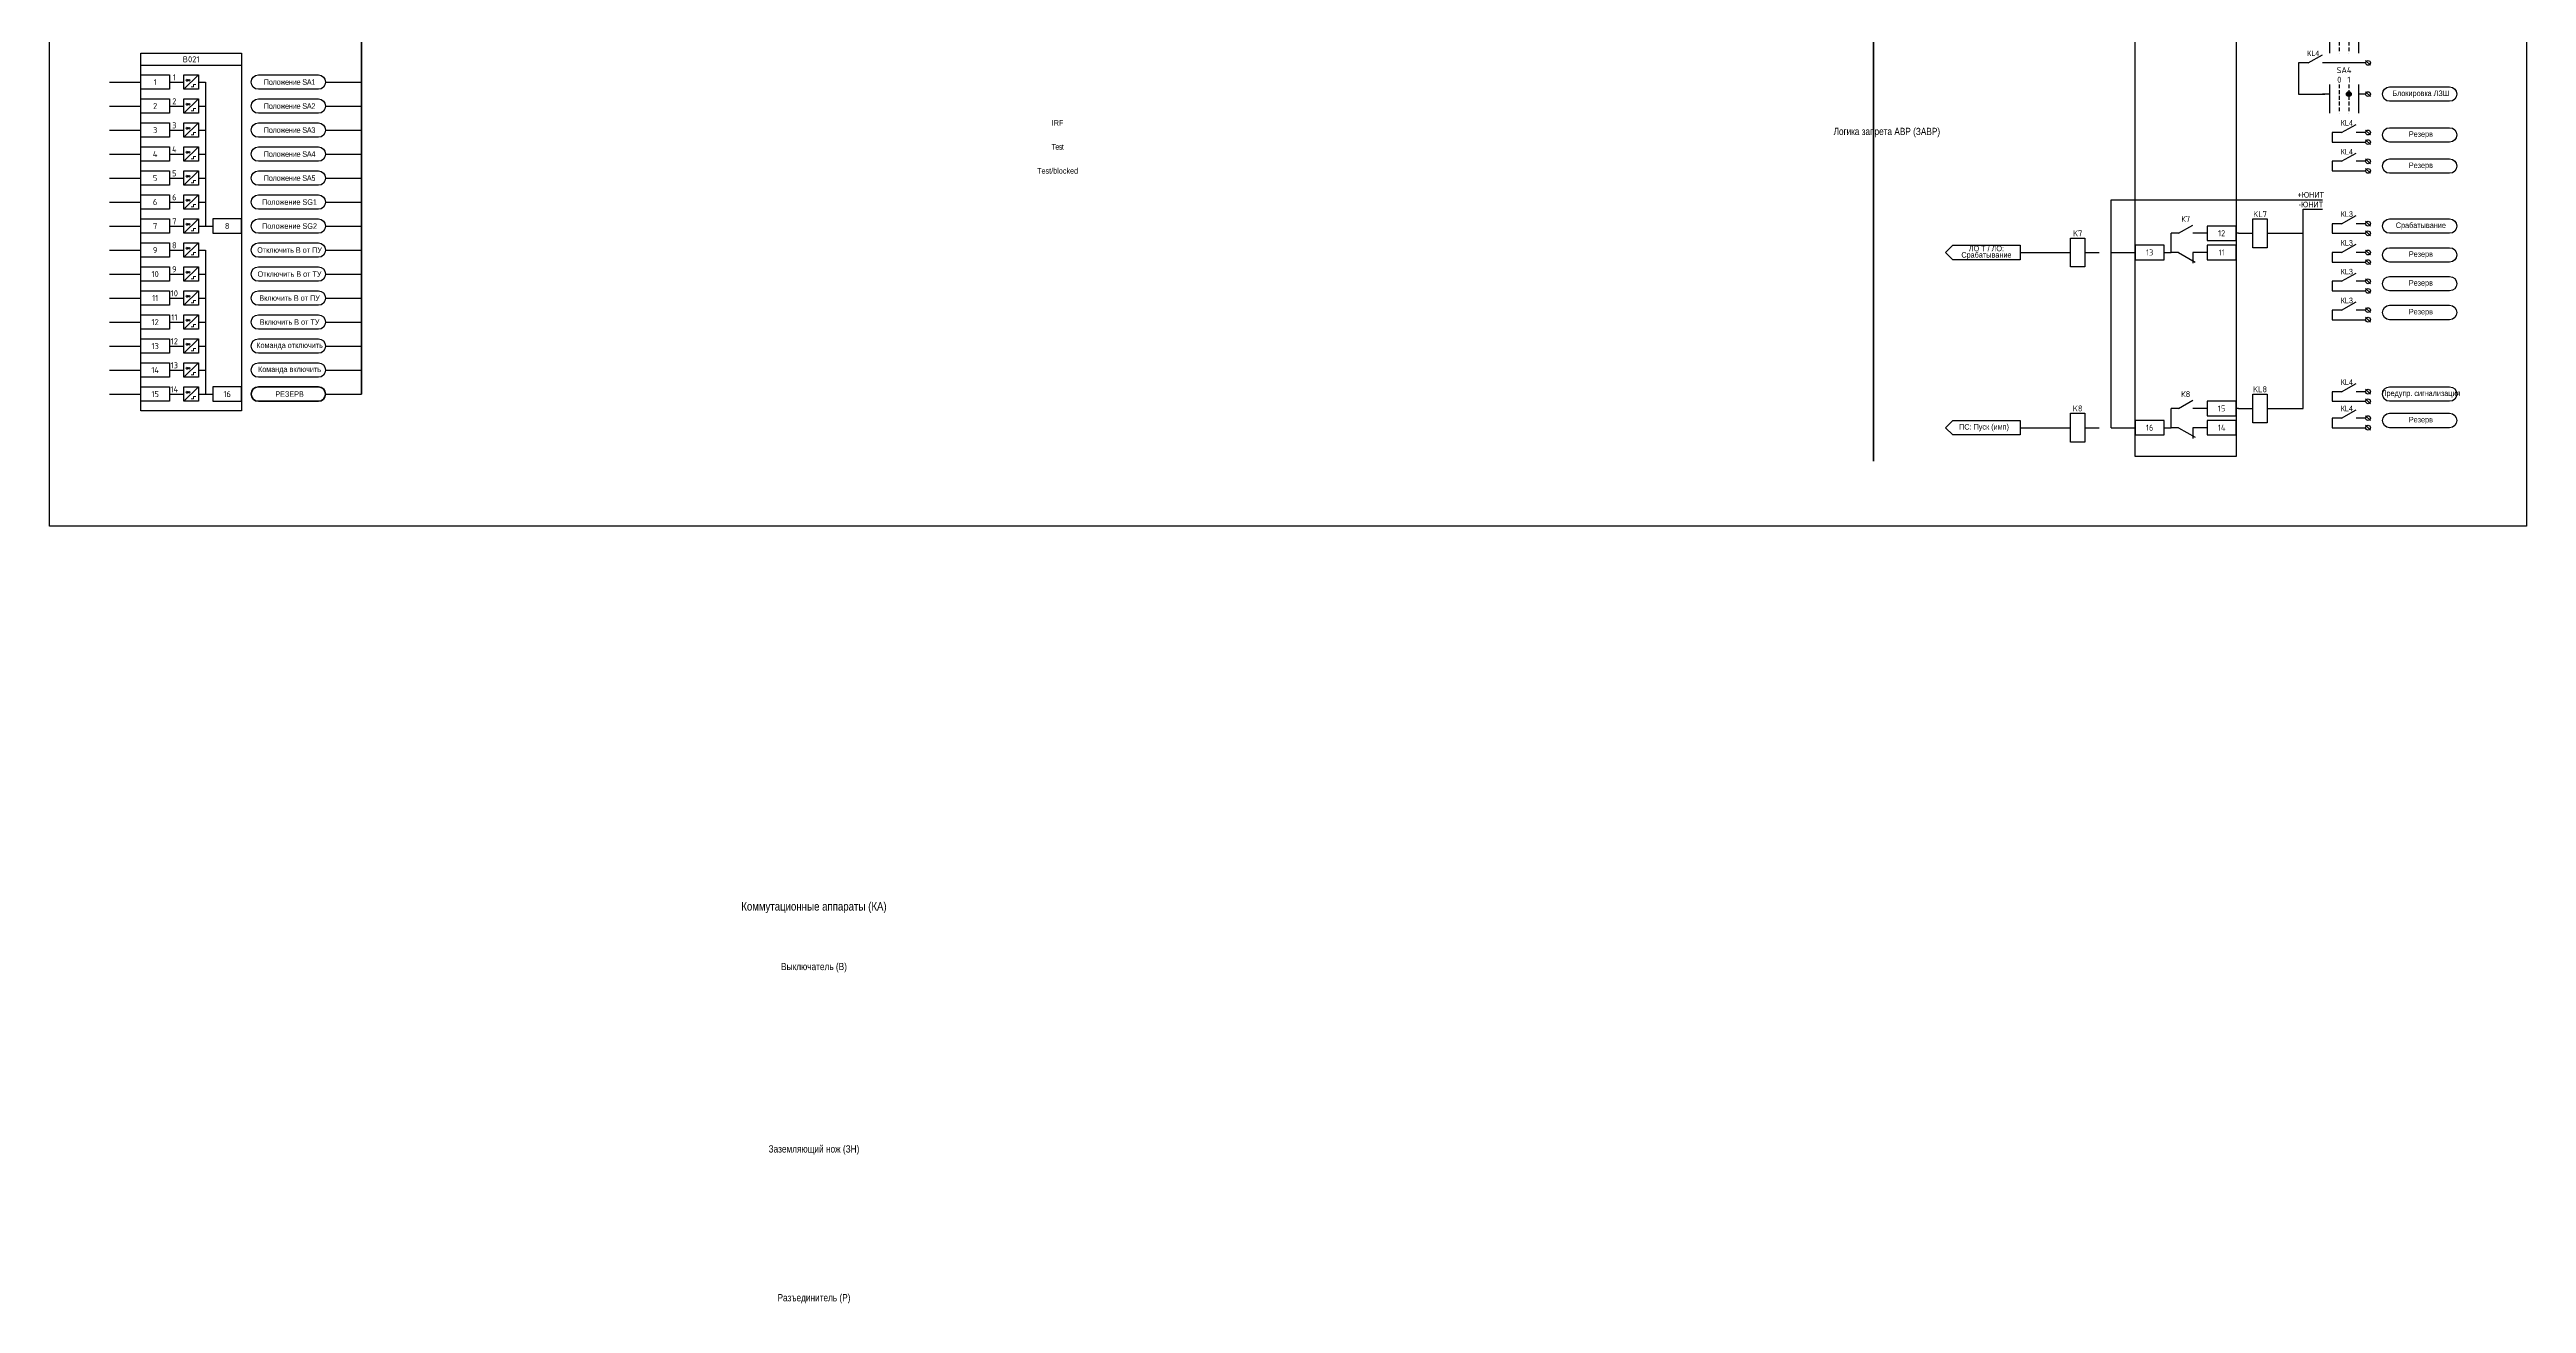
# Model space of a CAD drawing. Header units: millimetres. Extents: x 1491 to 6632, y -558 to 938.
# Drawn here: x 3962 to 4994, y -558 to -35 of the extents above; entities that cross this region are included whole.
import ezdxf
from ezdxf.enums import TextEntityAlignment as Align

# ---------------------------------------------------------------- set-up
doc = ezdxf.new("R2010")
doc.units = ezdxf.units.MM
doc.set_wipeout_variables(frame=1)
doc.linetypes.add('HIDDEN', pattern=[9.525, 6.35, -3.175])
doc.layers.add('_ОРЗ_0.3', color=7, linetype='Continuous', lineweight=30)
doc.layers.add('TEXT', color=7, linetype='Continuous', lineweight=25)
doc.layers.add('Основная', color=7, linetype='Continuous')
doc.styles.add('2.3_GOST_RD', font='ARIALN.TTF', dxfattribs={"height": 2.3})
doc.styles.add('2.5_Gost_RD', font='ARIALN.TTF', dxfattribs={"height": 2.5})
doc.styles.add('2.5_ISOCPEUR', font='isocpeur.ttf', dxfattribs={"width": 0.9, "height": 2.5})
doc.styles.add('2.5_ISOCPEUR_1', font='isocpeur.ttf', dxfattribs={"height": 2.5})
doc.styles.add('3.5_Gost_RD', font='ARIALN.TTF', dxfattribs={"height": 3.5})

# ---------------------------------------------------------------- blocks, each defined once
blk = doc.blocks.new('*U95')
at = {"layer": 'Основная', "color": 0}
blk.add_line((0, 0), (7, -4), dxfattribs=at)
at = {"layer": 'Основная', "ltscale": 0.35}
blk.add_line((6, 0), (6, -4.5), dxfattribs=at)
blk = doc.blocks.new('*U103')
blk.add_lwpolyline([(0, 3), (-12, 3), (-12, -3), (0, -3)], close=True)
at = {"layer": 'Основная', "color": 0}
for p, q in [((-24, 0), (-27, 0)), ((-12, 0), (-18, 0))]:
    blk.add_line(p, q, dxfattribs=at)
at = {"ltscale": 0.25}
blk.add_blockref('*U95', (-24, 0), dxfattribs=at)
at = {"layer": 'Основная', "style": '2.5_ISOCPEUR'}
for tag, p in [('ОУ', (-22, 4)), ('K', (-21, 6)), ('В', (-6, 0))]:
    blk.add_attdef(tag, text='', height=2.5, dxfattribs=at).set_placement(p, align=Align.MIDDLE_CENTER)
blk = doc.blocks.new('*U53')
blk.add_lwpolyline([(0, 3), (-12, 3), (-12, -3), (0, -3)], close=True)
at = {"layer": 'Основная', "style": '2.5_ISOCPEUR'}
for tag, p in [('ОУ', (-7, 10)), ('В', (-6, 0))]:
    blk.add_attdef(tag, text='', height=2.5, dxfattribs=at).set_placement(p, align=Align.MIDDLE_CENTER)
blk = doc.blocks.new('SPEC_COS_H')
at = {"layer": 'Основная', "color": 0}
blk.add_line((0, 0), (6, 3.4), dxfattribs=at)
blk = doc.blocks.new('*U107')
blk.add_lwpolyline([(0, 3), (-12, 3), (-12, -3), (0, -3)], close=True)
at = {"layer": 'Основная', "color": 0}
for p, q in [((-24, 0), (-27, 0)), ((-12, 0), (-18, 0))]:
    blk.add_line(p, q, dxfattribs=at)
at = {"ltscale": 0.25}
blk.add_blockref('SPEC_COS_H', (-24, 0), dxfattribs=at)
at = {"layer": 'Основная', "style": '2.5_ISOCPEUR'}
for tag, p in [('ОУ', (-21, 6)), ('K', (-21, 6)), ('В', (-6, 0))]:
    blk.add_attdef(tag, text='', height=2.5, dxfattribs=at).set_placement(p, align=Align.MIDDLE_CENTER)
blk = doc.blocks.new('*U110')
at = {"layer": 'Основная', "color": 0}
for p, q in [((-9, 0), (-3, 0)), ((3, 0), (9, 0))]:
    blk.add_line(p, q, dxfattribs=at)
at = {"layer": 'Основная'}
blk.add_lwpolyline([(-3, 6), (3, 6), (3, -6), (-3, -6)], close=True, dxfattribs=at)
at = {"layer": 'Основная', "style": '2.5_ISOCPEUR'}
for tag, p in [('ОУ', (0, 8)), ('В2', (-7, -2)), ('В1', (7, -2))]:
    blk.add_attdef(tag, text='', height=2.5, dxfattribs=at).set_placement(p, align=Align.MIDDLE_CENTER)
blk = doc.blocks.new('*U111')
at = {"layer": 'Основная', "ltscale": 0.25}
blk.add_circle((0, 0), 1, dxfattribs=at)
blk = doc.blocks.new('*U109')
at = {"layer": 'Основная', "style": '2.5_ISOCPEUR'}
for tag, p in [('ОУ', (0, 4)), ('В', (0, -3))]:
    blk.add_attdef(tag, text='', height=2.5, dxfattribs=at).set_placement(p, align=Align.MIDDLE_CENTER)
at = {"ltscale": 0.25}
blk.add_blockref('*U111', (0, 0), dxfattribs=at)
at = {"layer": 'Основная', "ltscale": 0.25}
blk.add_line((1, -1), (-1, 1), dxfattribs=at)
blk = doc.blocks.new('*U108')
at = {"ltscale": 0.35}
h = blk.add_hatch(color=256, dxfattribs=at)
edge = h.paths.add_edge_path()
edge.add_arc((-2, 0), 0.01, 0, 360)
h = blk.add_hatch(color=256, dxfattribs=at)
edge = h.paths.add_edge_path()
edge.add_arc((2, 0), 1, 0, 360)
at = {"layer": 'Основная', "color": 0}
for p, q in [((-6, 0), (-9, 0)), ((-6, 4), (-6, -8)), ((6, 4), (6, -8)), ((9, 0), (6, 0))]:
    blk.add_line(p, q, dxfattribs=at)
at = {"layer": 'Основная', "color": 0, "linetype": 'HIDDEN', "ltscale": 0.25}
for p, q in [((-2, 4), (-2, -8)), ((2, 4), (2, -8))]:
    blk.add_line(p, q, dxfattribs=at)
at = {"layer": 'Основная', "ltscale": 0.35}
for centre, radius in [((-2, 0), 0.01), ((2, 0), 1)]:
    blk.add_circle(centre, radius, dxfattribs=at)
at = {"layer": 'Основная', "style": '2.5_ISOCPEUR'}
for tag, p in [('ОУ', (0, 10)), ('ОП1', (-2, 6)), ('ОП2', (2, 6)), ('В1', (-9, -2)), ('В2', (9, -2))]:
    blk.add_attdef(tag, text='', height=2.5, dxfattribs=at).set_placement(p, align=Align.MIDDLE_CENTER)
blk = doc.blocks.new('*U42')
at = {"layer": 'Основная', "color": 0}
for p, q in [((0, 0), (2, 0)), ((2, 0), (40, 0)), ((40, 0), (42, 0))]:
    blk.add_line(p, q, dxfattribs=at)
blk = doc.blocks.new('*U55')
at = {"lineweight": 13, "ltscale": 0.25}
blk.add_line((20.2, 1.2), (20.2, 0.3), dxfattribs=at)
for points in [[(0, 3), (12, 3), (12, -3), (0, -3)], [(18, 3), (24, 3), (24, -3), (18, -3)]]:
    blk.add_lwpolyline(points, close=True)
blk.add_lwpolyline([(20.2, 0.8), (19.2, 1.2), (19.2, 0.3), (20.2, 0.8)], dxfattribs=at)
at = {"lineweight": 13, "flags": 128}
for points in [[(19.5, 1.5, 0, 0, 0), (19.5, 2, 0.25, 0, 0), (19.5, 2.5, 0, 0, 0)], [(20, 1.5, 0, 0, 0), (20, 2, 0.25, 0, 0), (20, 2.5, 0, 0, 0)]]:
    blk.add_lwpolyline(points, format="xyseb", dxfattribs=at)
at = {"layer": 'Основная', "color": 0}
blk.add_line((12, 0), (18, 0), dxfattribs=at)
at = {"layer": 'Основная', "ltscale": 0.25}
blk.add_line((24, 3), (18, -3), dxfattribs=at)
at = {"layer": 'Основная', "color": 0, "lineweight": 13}
blk.add_line((18.7, 0.8), (20.7, 0.8), dxfattribs=at)
for p, q in [((21, -2), (22, -2)), ((22, -1), (23, -1)), ((22, -2), (22, -1))]:
    blk.add_line(p, q, dxfattribs=at).dxf.unprotected_set("ltscale", 0)
at = {"layer": 'Основная', "style": '2.5_ISOCPEUR'}
for tag, p in [('ОУ', (3, 6)), ('В', (6, 0)), ('K', (14, 2))]:
    blk.add_attdef(tag, text='', height=2.5, dxfattribs=at).set_placement(p, align=Align.MIDDLE_CENTER)

msp = doc.modelspace()

# ---------------------------------------------------------------- linework, layer by layer
at = {"lineweight": 100, "ltscale": 100}
for p, q in [((4092, 641), (4092, -179)), ((4722, 641), (4722, -207))]:
    msp.add_line(p, q, dxfattribs=at)
at = {"ltscale": 100}
for p, q in [((4903, -41), (4899, -41)), ((4027, -49), (4027, -109)), ((4077, -49), (4092, -49)), ((4077, -59), (4092, -59)), ((4077, -69), (4092, -69)), ((4917, -70), (4913, -70)), ((4913, -70), (4913, -74)), ((4077, -79), (4092, -79)), ((4917, -82), (4913, -82)), ((4913, -82), (4913, -86)), ((4077, -89), (4092, -89)), ((4077, -99), (4092, -99)), ((4901, -185), (4901, -102)), ((4901, -102), (4909, -102)), ((4077, -109), (4092, -109)), ((4846, -120), (4846, -112)), ((4874, -112), (4873, -112)), ((4892, -112), (4901, -112)), ((4917, -108), (4913, -108)), ((4913, -108), (4913, -112)), ((4027, -119), (4027, -179)), ((4077, -119), (4092, -119)), ((4783, -120), (4798, -120)), ((4843, -120), (4846, -120)), ((4917, -120), (4913, -120)), ((4913, -120), (4913, -124)), ((4077, -129), (4092, -129)), ((4917, -132), (4913, -132)), ((4913, -132), (4913, -136)), ((4077, -139), (4092, -139)), ((4917, -144), (4913, -144)), ((4913, -144), (4913, -148)), ((4077, -149), (4092, -149)), ((4077, -159), (4092, -159)), ((4077, -169), (4092, -169)), ((4077, -179), (4092, -179)), ((4846, -193), (4846, -185)), ((4874, -185), (4873, -185)), ((4892, -185), (4901, -185)), ((4917, -178), (4913, -178)), ((4913, -178), (4913, -182)), ((4783, -193), (4798, -193)), ((4843, -193), (4846, -193)), ((4917, -189), (4913, -189)), ((4913, -189), (4913, -193))]:
    msp.add_line(p, q, dxfattribs=at)
for points in [[(4899, -41), (4899, -54), (4910, -54)], [(3987, -49), (4000, -49)], [(4024, -49), (4027, -49)], [(3987, -59), (4000, -59)], [(4024, -59), (4027, -59)], [(3987, -69), (4000, -69)], [(4024, -69), (4027, -69)], [(3987, -79), (4000, -79)], [(4024, -79), (4027, -79)], [(3987, -89), (4000, -89)], [(4024, -89), (4027, -89)], [(3987, -99), (4000, -99)], [(4024, -99), (4027, -99)], [(4821, -193), (4821, -98), (4909, -98)], [(3987, -109), (4000, -109)], [(4024, -109), (4030, -109)], [(3987, -119), (4000, -119)], [(4024, -119), (4027, -119)], [(4821, -120), (4831, -120)], [(3987, -129), (4000, -129)], [(4024, -129), (4027, -129)], [(3987, -139), (4000, -139)], [(4024, -139), (4027, -139)], [(3987, -149), (4000, -149)], [(4024, -149), (4027, -149)], [(3987, -159), (4000, -159)], [(4024, -159), (4027, -159)], [(3987, -169), (4000, -169)], [(4024, -169), (4027, -169)], [(3987, -179), (4000, -179)], [(4024, -179), (4027, -179)], [(4024, -179), (4030, -179)], [(4821, -193), (4831, -193)]]:
    msp.add_lwpolyline(points, dxfattribs=at)
for points in [[(4049, -52, -1), (4049, -46), (4074, -46, -1), (4074, -52)], [(4937, -57, -1), (4937, -51), (4962, -51, -1), (4962, -57)], [(4049, -62, -1), (4049, -56), (4074, -56, -1), (4074, -62)], [(4049, -72, -1), (4049, -66), (4074, -66, -1), (4074, -72)], [(4049, -82, -1), (4049, -76), (4074, -76, -1), (4074, -82)], [(4049, -92, -1), (4049, -86), (4074, -86, -1), (4074, -92)], [(4049, -102, -1), (4049, -96), (4074, -96, -1), (4074, -102)], [(4049, -112, -1), (4049, -106), (4074, -106, -1), (4074, -112)], [(4049, -122, -1), (4049, -116), (4074, -116, -1), (4074, -122)], [(4049, -132, -1), (4049, -126), (4074, -126, -1), (4074, -132)], [(4049, -142, -1), (4049, -136), (4074, -136, -1), (4074, -142)], [(4049, -152, -1), (4049, -146), (4074, -146, -1), (4074, -152)], [(4049, -162, -1), (4049, -156), (4074, -156, -1), (4074, -162)], [(4049, -172, -1), (4049, -166), (4074, -166, -1), (4074, -172)]]:
    msp.add_lwpolyline(points, format="xyb", close=True, dxfattribs=at)
msp.add_lwpolyline([(4755, -117), (4783, -117), (4783, -123), (4755, -123), (4752, -120)], close=True, dxfattribs=at)
at = {"lineweight": 50, "ltscale": 100}
msp.add_lwpolyline([(4049, -182, -1), (4049, -176), (4074, -176, -1), (4074, -182)], format="xyb", close=True, dxfattribs=at)
at = {"layer": '_ОРЗ_0.3', "ltscale": 100}
for points in [[(4831, 201), (4873, 201), (4873, -205), (4831, -205)], [(4000, -37), (4042, -37), (4042, -186), (4000, -186)]]:
    msp.add_lwpolyline(points, close=True, dxfattribs=at)
at = {"layer": 'Основная', "ltscale": 100}
msp.add_lwpolyline([(4783, -190), (4783, -196), (4755, -196), (4752, -193), (4755, -190)], close=True, dxfattribs=at)

# ---------------------------------------------------------------- block references
at = {"ltscale": 0.35}
ref = msp.add_blockref('*U108', (4918, -29), dxfattribs=at)
ref.add_attrib('ОУ', 'SA4', dxfattribs={"layer": 'Основная', "height": 2.5, "style": '2.5_ISOCPEUR'}).set_placement((4918, -19), align=Align.MIDDLE_CENTER)
ref.add_attrib('ОП1', '0', dxfattribs={"layer": 'Основная', "height": 2.5, "style": '2.5_ISOCPEUR'}).set_placement((4916, -23), align=Align.MIDDLE_CENTER)
ref.add_attrib('ОП2', '1', dxfattribs={"layer": 'Основная', "height": 2.5, "style": '2.5_ISOCPEUR'}).set_placement((4920, -23), align=Align.MIDDLE_CENTER)
at = {"ltscale": 0.25}
for name, p in [('SPEC_COS_H', (4903, -41)), ('*U42', (4000, -42)), ('*U109', (4928, -70)), ('*U109', (4928, -82)), ('*U109', (4928, -108)), ('*U109', (4928, -120)), ('*U109', (4928, -132)), ('*U109', (4928, -144)), ('*U109', (4928, -178))]:
    msp.add_blockref(name, p, dxfattribs=at)
at = {"ltscale": 0.35}
ref = msp.add_blockref('*U110', (4883, -112), dxfattribs=at)
ref.add_attrib('ОУ', 'KL7', dxfattribs={"layer": 'Основная', "height": 2.5, "style": '2.5_ISOCPEUR'}).set_placement((4883, -104), align=Align.MIDDLE_CENTER)
ref = msp.add_blockref('*U110', (4807, -120), dxfattribs=at)
ref.add_attrib('ОУ', 'K7', dxfattribs={"layer": 'Основная', "height": 2.5, "style": '2.5_ISOCPEUR'}).set_placement((4807, -112), align=Align.MIDDLE_CENTER)
ref = msp.add_blockref('*U110', (4807, -193), dxfattribs=at)
ref.add_attrib('ОУ', 'K8', dxfattribs={"layer": 'Основная', "height": 2.5, "style": '2.5_ISOCPEUR'}).set_placement((4807, -185), align=Align.MIDDLE_CENTER)
ref = msp.add_blockref('*U110', (4883, -185), dxfattribs=at)
ref.add_attrib('ОУ', 'KL8', dxfattribs={"layer": 'Основная', "height": 2.5, "style": '2.5_ISOCPEUR'}).set_placement((4883, -177), align=Align.MIDDLE_CENTER)
at = {"layer": '_ОРЗ_0.3', "ltscale": 0.25}
ref = msp.add_blockref('*U55', (4000, -49), dxfattribs=at)
ref.add_attrib('В', '1', dxfattribs={"layer": 'Основная', "height": 2.5, "style": '2.5_ISOCPEUR'}).set_placement((4006, -49), align=Align.MIDDLE_CENTER)
ref.add_attrib('K', '1', dxfattribs={"layer": 'Основная', "height": 2.5, "style": '2.5_ISOCPEUR'}).set_placement((4014, -47), align=Align.MIDDLE_CENTER)
ref = msp.add_blockref('*U55', (4000, -59), dxfattribs=at)
ref.add_attrib('В', '2', dxfattribs={"layer": 'Основная', "height": 2.5, "style": '2.5_ISOCPEUR'}).set_placement((4006, -59), align=Align.MIDDLE_CENTER)
ref.add_attrib('K', '2', dxfattribs={"layer": 'Основная', "height": 2.5, "style": '2.5_ISOCPEUR'}).set_placement((4014, -57), align=Align.MIDDLE_CENTER)
ref = msp.add_blockref('*U55', (4000, -69), dxfattribs=at)
ref.add_attrib('В', '3', dxfattribs={"layer": 'Основная', "height": 2.5, "style": '2.5_ISOCPEUR'}).set_placement((4006, -69), align=Align.MIDDLE_CENTER)
ref.add_attrib('K', '3', dxfattribs={"layer": 'Основная', "height": 2.5, "style": '2.5_ISOCPEUR'}).set_placement((4014, -67), align=Align.MIDDLE_CENTER)
ref = msp.add_blockref('*U55', (4000, -79), dxfattribs=at)
ref.add_attrib('В', '4', dxfattribs={"layer": 'Основная', "height": 2.5, "style": '2.5_ISOCPEUR'}).set_placement((4006, -79), align=Align.MIDDLE_CENTER)
ref.add_attrib('K', '4', dxfattribs={"layer": 'Основная', "height": 2.5, "style": '2.5_ISOCPEUR'}).set_placement((4014, -77), align=Align.MIDDLE_CENTER)
ref = msp.add_blockref('*U55', (4000, -89), dxfattribs=at)
ref.add_attrib('В', '5', dxfattribs={"layer": 'Основная', "height": 2.5, "style": '2.5_ISOCPEUR'}).set_placement((4006, -89), align=Align.MIDDLE_CENTER)
ref.add_attrib('K', '5', dxfattribs={"layer": 'Основная', "height": 2.5, "style": '2.5_ISOCPEUR'}).set_placement((4014, -87), align=Align.MIDDLE_CENTER)
ref = msp.add_blockref('*U55', (4000, -99), dxfattribs=at)
ref.add_attrib('В', '6', dxfattribs={"layer": 'Основная', "height": 2.5, "style": '2.5_ISOCPEUR'}).set_placement((4006, -99), align=Align.MIDDLE_CENTER)
ref.add_attrib('K', '6', dxfattribs={"layer": 'Основная', "height": 2.5, "style": '2.5_ISOCPEUR'}).set_placement((4014, -97), align=Align.MIDDLE_CENTER)
ref = msp.add_blockref('*U55', (4000, -109), dxfattribs=at)
ref.add_attrib('В', '7', dxfattribs={"layer": 'Основная', "height": 2.5, "style": '2.5_ISOCPEUR'}).set_placement((4006, -109), align=Align.MIDDLE_CENTER)
ref.add_attrib('K', '7', dxfattribs={"layer": 'Основная', "height": 2.5, "style": '2.5_ISOCPEUR'}).set_placement((4014, -107), align=Align.MIDDLE_CENTER)
ref = msp.add_blockref('*U53', (4042, -109), dxfattribs=at)
ref.add_attrib('В', '8', dxfattribs={"layer": 'Основная', "height": 2.5, "style": '2.5_ISOCPEUR'}).set_placement((4036, -109), align=Align.MIDDLE_CENTER)
ref = msp.add_blockref('*U107', (4873, -112), dxfattribs=at)
ref.add_attrib('ОУ', 'К7', dxfattribs={"layer": 'Основная', "height": 2.5, "style": '2.5_ISOCPEUR'}).set_placement((4852, -106), align=Align.MIDDLE_CENTER)
ref.add_attrib('В', '12', dxfattribs={"layer": 'Основная', "height": 2.5, "style": '2.5_ISOCPEUR'}).set_placement((4867, -112), align=Align.MIDDLE_CENTER)
ref = msp.add_blockref('*U55', (4000, -119), dxfattribs=at)
ref.add_attrib('В', '9', dxfattribs={"layer": 'Основная', "height": 2.5, "style": '2.5_ISOCPEUR'}).set_placement((4006, -119), align=Align.MIDDLE_CENTER)
ref.add_attrib('K', '8', dxfattribs={"layer": 'Основная', "height": 2.5, "style": '2.5_ISOCPEUR'}).set_placement((4014, -117), align=Align.MIDDLE_CENTER)
ref = msp.add_blockref('*U53', (4843, -120), dxfattribs=at)
ref.add_attrib('В', '13', dxfattribs={"layer": 'Основная', "height": 2.5, "style": '2.5_ISOCPEUR'}).set_placement((4837, -120), align=Align.MIDDLE_CENTER)
ref = msp.add_blockref('*U103', (4873, -120), dxfattribs=at)
ref.add_attrib('В', '11', dxfattribs={"layer": 'Основная', "height": 2.5, "style": '2.5_ISOCPEUR'}).set_placement((4867, -120), align=Align.MIDDLE_CENTER)
ref = msp.add_blockref('*U55', (4000, -129), dxfattribs=at)
ref.add_attrib('В', '10', dxfattribs={"layer": 'Основная', "height": 2.5, "style": '2.5_ISOCPEUR'}).set_placement((4006, -129), align=Align.MIDDLE_CENTER)
ref.add_attrib('K', '9', dxfattribs={"layer": 'Основная', "height": 2.5, "style": '2.5_ISOCPEUR'}).set_placement((4014, -127), align=Align.MIDDLE_CENTER)
ref = msp.add_blockref('*U55', (4000, -139), dxfattribs=at)
ref.add_attrib('В', '11', dxfattribs={"layer": 'Основная', "height": 2.5, "style": '2.5_ISOCPEUR'}).set_placement((4006, -139), align=Align.MIDDLE_CENTER)
ref.add_attrib('K', '10', dxfattribs={"layer": 'Основная', "height": 2.5, "style": '2.5_ISOCPEUR'}).set_placement((4014, -137), align=Align.MIDDLE_CENTER)
ref = msp.add_blockref('*U55', (4000, -149), dxfattribs=at)
ref.add_attrib('В', '12', dxfattribs={"layer": 'Основная', "height": 2.5, "style": '2.5_ISOCPEUR'}).set_placement((4006, -149), align=Align.MIDDLE_CENTER)
ref.add_attrib('K', '11', dxfattribs={"layer": 'Основная', "height": 2.5, "style": '2.5_ISOCPEUR'}).set_placement((4014, -147), align=Align.MIDDLE_CENTER)
ref = msp.add_blockref('*U55', (4000, -159), dxfattribs=at)
ref.add_attrib('В', '13', dxfattribs={"layer": 'Основная', "height": 2.5, "style": '2.5_ISOCPEUR'}).set_placement((4006, -159), align=Align.MIDDLE_CENTER)
ref.add_attrib('K', '12', dxfattribs={"layer": 'Основная', "height": 2.5, "style": '2.5_ISOCPEUR'}).set_placement((4014, -157), align=Align.MIDDLE_CENTER)
ref = msp.add_blockref('*U55', (4000, -169), dxfattribs=at)
ref.add_attrib('В', '14', dxfattribs={"layer": 'Основная', "height": 2.5, "style": '2.5_ISOCPEUR'}).set_placement((4006, -169), align=Align.MIDDLE_CENTER)
ref.add_attrib('K', '13', dxfattribs={"layer": 'Основная', "height": 2.5, "style": '2.5_ISOCPEUR'}).set_placement((4014, -167), align=Align.MIDDLE_CENTER)
ref = msp.add_blockref('*U55', (4000, -179), dxfattribs=at)
ref.add_attrib('В', '15', dxfattribs={"layer": 'Основная', "height": 2.5, "style": '2.5_ISOCPEUR'}).set_placement((4006, -179), align=Align.MIDDLE_CENTER)
ref.add_attrib('K', '14', dxfattribs={"layer": 'Основная', "height": 2.5, "style": '2.5_ISOCPEUR'}).set_placement((4014, -177), align=Align.MIDDLE_CENTER)
ref = msp.add_blockref('*U53', (4042, -179), dxfattribs=at)
ref.add_attrib('В', '16', dxfattribs={"layer": 'Основная', "height": 2.5, "style": '2.5_ISOCPEUR'}).set_placement((4036, -179), align=Align.MIDDLE_CENTER)
ref = msp.add_blockref('*U107', (4873, -185), dxfattribs=at)
ref.add_attrib('ОУ', 'К8', dxfattribs={"layer": 'Основная', "height": 2.5, "style": '2.5_ISOCPEUR'}).set_placement((4852, -179), align=Align.MIDDLE_CENTER)
ref.add_attrib('В', '15', dxfattribs={"layer": 'Основная', "height": 2.5, "style": '2.5_ISOCPEUR'}).set_placement((4867, -185), align=Align.MIDDLE_CENTER)
ref = msp.add_blockref('*U53', (4843, -193), dxfattribs=at)
ref.add_attrib('В', '16', dxfattribs={"layer": 'Основная', "height": 2.5, "style": '2.5_ISOCPEUR'}).set_placement((4837, -193), align=Align.MIDDLE_CENTER)
ref = msp.add_blockref('*U103', (4873, -193), dxfattribs=at)
ref.add_attrib('В', '14', dxfattribs={"layer": 'Основная', "height": 2.5, "style": '2.5_ISOCPEUR'}).set_placement((4867, -193), align=Align.MIDDLE_CENTER)

# ---------------------------------------------------------------- texts
at = {"ltscale": 0.25, "insert": (4021, -39.5), "char_height": 2.5, "width": 42, "attachment_point": 5, "style": '2.5_ISOCPEUR_1'}
msp.add_mtext('B021', dxfattribs=at)
at = {"ltscale": 100, "char_height": 2.3, "width": 31, "attachment_point": 5, "style": '2.5_Gost_RD'}
for s, insert in [('\\pxsm0.7;Блокировка ЛЗШ', (4950, -54)), ('\\pxsm0.7;Резерв', (4950, -71)), ('\\pxsm0.7;Резерв', (4950, -84)), ('\\pxsm0.7;Срабатывание', (4950, -109)), ('\\pxsm0.7;Резерв', (4950, -121)), ('\\pxsm0.7;Резерв', (4950, -133)), ('\\pxsm0.7;Резерв', (4950, -145)), ('Команда отключить', (4062, -159)), ('Команда включить', (4062, -169)), ('\\pxsm0.7;Предупр. сигнализация', (4950, -179)), ('\\pxsm0.7;Резерв', (4950, -190))]:
    msp.add_mtext(s, dxfattribs=dict(at, insert=insert))
at = {"color": 30, "ltscale": 100, "true_color": 0xf7941d, "insert": (4727.5, -70), "char_height": 3, "width": 81, "attachment_point": 5, "style": '3.5_Gost_RD'}
msp.add_mtext('\\pxsm0.7;Логика запрета АВР (ЗАВР)', dxfattribs=at)
at = {"color": 30, "ltscale": 100, "true_color": 0xf7931d, "attachment_point": 5, "style": '3.5_Gost_RD'}
for s, insert, char_height, width in [('\\pxsm0.7;Коммутационные аппараты (КА)', (4280.5, -393), 3.5, 85), ('Выключатель (В)', (4280.5, -418), 3, 81), ('Заземляющий нож (ЗН)', (4280.5, -494), 3, 81), ('Разъединитель (Р)', (4280.5, -556), 3, 81)]:
    msp.add_mtext(s, dxfattribs=dict(at, insert=insert, char_height=char_height, width=width))
at = {"layer": 'TEXT', "ltscale": 100, "char_height": 2.3, "attachment_point": 5, "style": '2.5_Gost_RD'}
for s, insert, width in [('\\pxi-3,l4,sm0.7,t4;КL4', (4904, -37), 28), ('\\pxsm0.7;{\\T0.95;Положение SA1}', (4062, -49), 31), ('\\pxsm0.7;{\\T0.95;Положение SA2}', (4062, -59), 31), ('\\pxsm0.7;{\\T0.95;Положение SA3}', (4062, -69), 31), ('\\pxi-3,l4,sm0.7,t4;КL4', (4918, -66), 28), ('\\pxsm0.7;{\\T0.95;Положение SA4}', (4062, -79), 31), ('\\pxi-3,l4,sm0.7,t4;КL4', (4918, -78), 28), ('\\pxsm0.7;{\\T0.95;Положение SA5}', (4062, -89), 31), ('\\pxsm0.7;Положение SG1', (4062, -99), 31), ('\\pxi-3,l4,sm0.7,t4;+ЮНИТ', (4903, -96), 28), ('\\pxi-3,l4,sm0.7,t4;-ЮНИТ', (4903, -100), 28), ('\\pxi-3,l4,sm0.7,t4;КL3', (4918, -104), 28), ('\\pxsm0.7;Положение SG2', (4062, -109), 31), ('Отключить В от ПУ', (4062, -119), 31), ('\\pxsm0.7;ЛО Т / ЛО: Срабатывание', (4769, -120), 28), ('\\pxi-3,l4,sm0.7,t4;КL3', (4918, -116), 28), ('Отключить В от ТУ', (4062, -129), 31), ('\\pxi-3,l4,sm0.7,t4;КL3', (4918, -128), 28), ('Включить В от ПУ', (4062, -139), 31), ('\\pxi-3,l4,sm0.7,t4;КL3', (4918, -140), 28), ('Включить В от ТУ', (4062, -149), 31), ('\\pxi-3,l4,sm0.7,t4;КL4', (4918, -174), 28), ('\\pxsm0.7;РЕЗЕРВ', (4062, -179), 31), ('\\pxi-3,l4,sm0.7,t4;КL4', (4918, -185), 28), ('\\pxsm0.7;ПС: Пуск (имп)', (4768, -193), 28)]:
    msp.add_mtext(s, dxfattribs=dict(at, insert=insert, width=width))
at = {"layer": 'TEXT', "color": 0, "ltscale": 100, "char_height": 2.3, "width": 28, "attachment_point": 5, "style": '2.3_GOST_RD'}
for s, insert in [('{\\C256;IRF}', (4382, -66)), ('{\\T0.85;\\C256;Test}', (4382, -76)), ('{\\C256;Test/blocked}', (4382, -86))]:
    msp.add_mtext(s, dxfattribs=dict(at, insert=insert))

# ---------------------------------------------------------------- next in the draw order: linework, layer by layer
at = {"ltscale": 100}
for p, q in [((4927, -70), (4923, -70)), ((4913, -74), (4927, -74)), ((4927, -82), (4923, -82)), ((4913, -86), (4927, -86)), ((4913, -112), (4927, -112)), ((4927, -108), (4923, -108)), ((4927, -120), (4923, -120)), ((4913, -124), (4927, -124)), ((4927, -132), (4923, -132)), ((4913, -136), (4927, -136)), ((4927, -144), (4923, -144)), ((4913, -148), (4927, -148)), ((4913, -182), (4927, -182)), ((4927, -178), (4923, -178))]:
    msp.add_line(p, q, dxfattribs=at)

# ---------------------------------------------------------------- next in the draw order: block references
at = {"ltscale": 0.25}
for name, p in [('*U109', (4928, -41)), ('*U109', (4928, -54)), ('SPEC_COS_H', (4917, -70)), ('SPEC_COS_H', (4917, -82)), ('SPEC_COS_H', (4917, -108)), ('SPEC_COS_H', (4917, -178))]:
    msp.add_blockref(name, p, dxfattribs=at)

# ---------------------------------------------------------------- next in the draw order: linework, layer by layer
at = {"ltscale": 100}
msp.add_line((4927, -41), (4909, -41), dxfattribs=at)

# ---------------------------------------------------------------- next in the draw order: block references
at = {"ltscale": 0.35}
ref = msp.add_blockref('*U108', (4918, -54), dxfattribs=at)
ref.add_attrib('ОУ', 'SA4', dxfattribs={"layer": 'Основная', "height": 2.5, "style": '2.5_ISOCPEUR'}).set_placement((4918, -44), align=Align.MIDDLE_CENTER)
ref.add_attrib('ОП1', '0', dxfattribs={"layer": 'Основная', "height": 2.5, "style": '2.5_ISOCPEUR'}).set_placement((4916, -48), align=Align.MIDDLE_CENTER)
ref.add_attrib('ОП2', '1', dxfattribs={"layer": 'Основная', "height": 2.5, "style": '2.5_ISOCPEUR'}).set_placement((4920, -48), align=Align.MIDDLE_CENTER)
at = {"ltscale": 0.25}
for p in [(4928, -74), (4928, -86), (4928, -112), (4928, -182)]:
    msp.add_blockref('*U109', p, dxfattribs=at)

# ---------------------------------------------------------------- next in the draw order: linework, layer by layer
at = {"ltscale": 100}
for points in [[(4937, -74, -1), (4937, -68), (4962, -68, -1), (4962, -74)], [(4937, -87, -1), (4937, -81), (4962, -81, -1), (4962, -87)], [(4937, -112, -1), (4937, -106), (4962, -106, -1), (4962, -112)], [(4937, -182, -1), (4937, -176), (4962, -176, -1), (4962, -182)]]:
    msp.add_lwpolyline(points, format="xyb", close=True, dxfattribs=at)

# ---------------------------------------------------------------- next in the draw order: block references
at = {"ltscale": 0.25}
for name, p in [('SPEC_COS_H', (4917, -120)), ('*U109', (4928, -189))]:
    msp.add_blockref(name, p, dxfattribs=at)

# ---------------------------------------------------------------- next in the draw order: linework, layer by layer
at = {"ltscale": 100}
for p, q in [((4913, -193), (4927, -193)), ((4927, -189), (4923, -189))]:
    msp.add_line(p, q, dxfattribs=at)

# ---------------------------------------------------------------- next in the draw order: block references
at = {"ltscale": 0.25}
for name, p in [('*U109', (4928, -124)), ('SPEC_COS_H', (4917, -189))]:
    msp.add_blockref(name, p, dxfattribs=at)

# ---------------------------------------------------------------- next in the draw order: linework, layer by layer
at = {"ltscale": 100}
msp.add_lwpolyline([(4937, -124, -1), (4937, -118), (4962, -118, -1), (4962, -124)], format="xyb", close=True, dxfattribs=at)

# ---------------------------------------------------------------- next in the draw order: block references
at = {"ltscale": 0.25}
for name, p in [('SPEC_COS_H', (4917, -132)), ('*U109', (4928, -193))]:
    msp.add_blockref(name, p, dxfattribs=at)

# ---------------------------------------------------------------- next in the draw order: linework, layer by layer
at = {"ltscale": 100}
msp.add_lwpolyline([(4937, -193, -1), (4937, -187), (4962, -187, -1), (4962, -193)], format="xyb", close=True, dxfattribs=at)

# ---------------------------------------------------------------- next in the draw order: block references
at = {"ltscale": 0.25}
msp.add_blockref('*U109', (4928, -136), dxfattribs=at)

# ---------------------------------------------------------------- next in the draw order: linework, layer by layer
at = {"ltscale": 100}
msp.add_lwpolyline([(4937, -136, -1), (4937, -130), (4962, -130, -1), (4962, -136)], format="xyb", close=True, dxfattribs=at)

# ---------------------------------------------------------------- next in the draw order: block references
at = {"ltscale": 0.25}
msp.add_blockref('SPEC_COS_H', (4917, -144), dxfattribs=at)

# ---------------------------------------------------------------- next in the draw order: block references
msp.add_blockref('*U109', (4928, -148), dxfattribs=at)

# ---------------------------------------------------------------- next in the draw order: linework, layer by layer
at = {"ltscale": 100}
msp.add_lwpolyline([(3962, 697), (4994, 697), (4994, -234), (3962, -234)], close=True, dxfattribs=at)
msp.add_lwpolyline([(4937, -148, -1), (4937, -142), (4962, -142, -1), (4962, -148)], format="xyb", close=True, dxfattribs=at)

doc.saveas('drawing.dxf')
